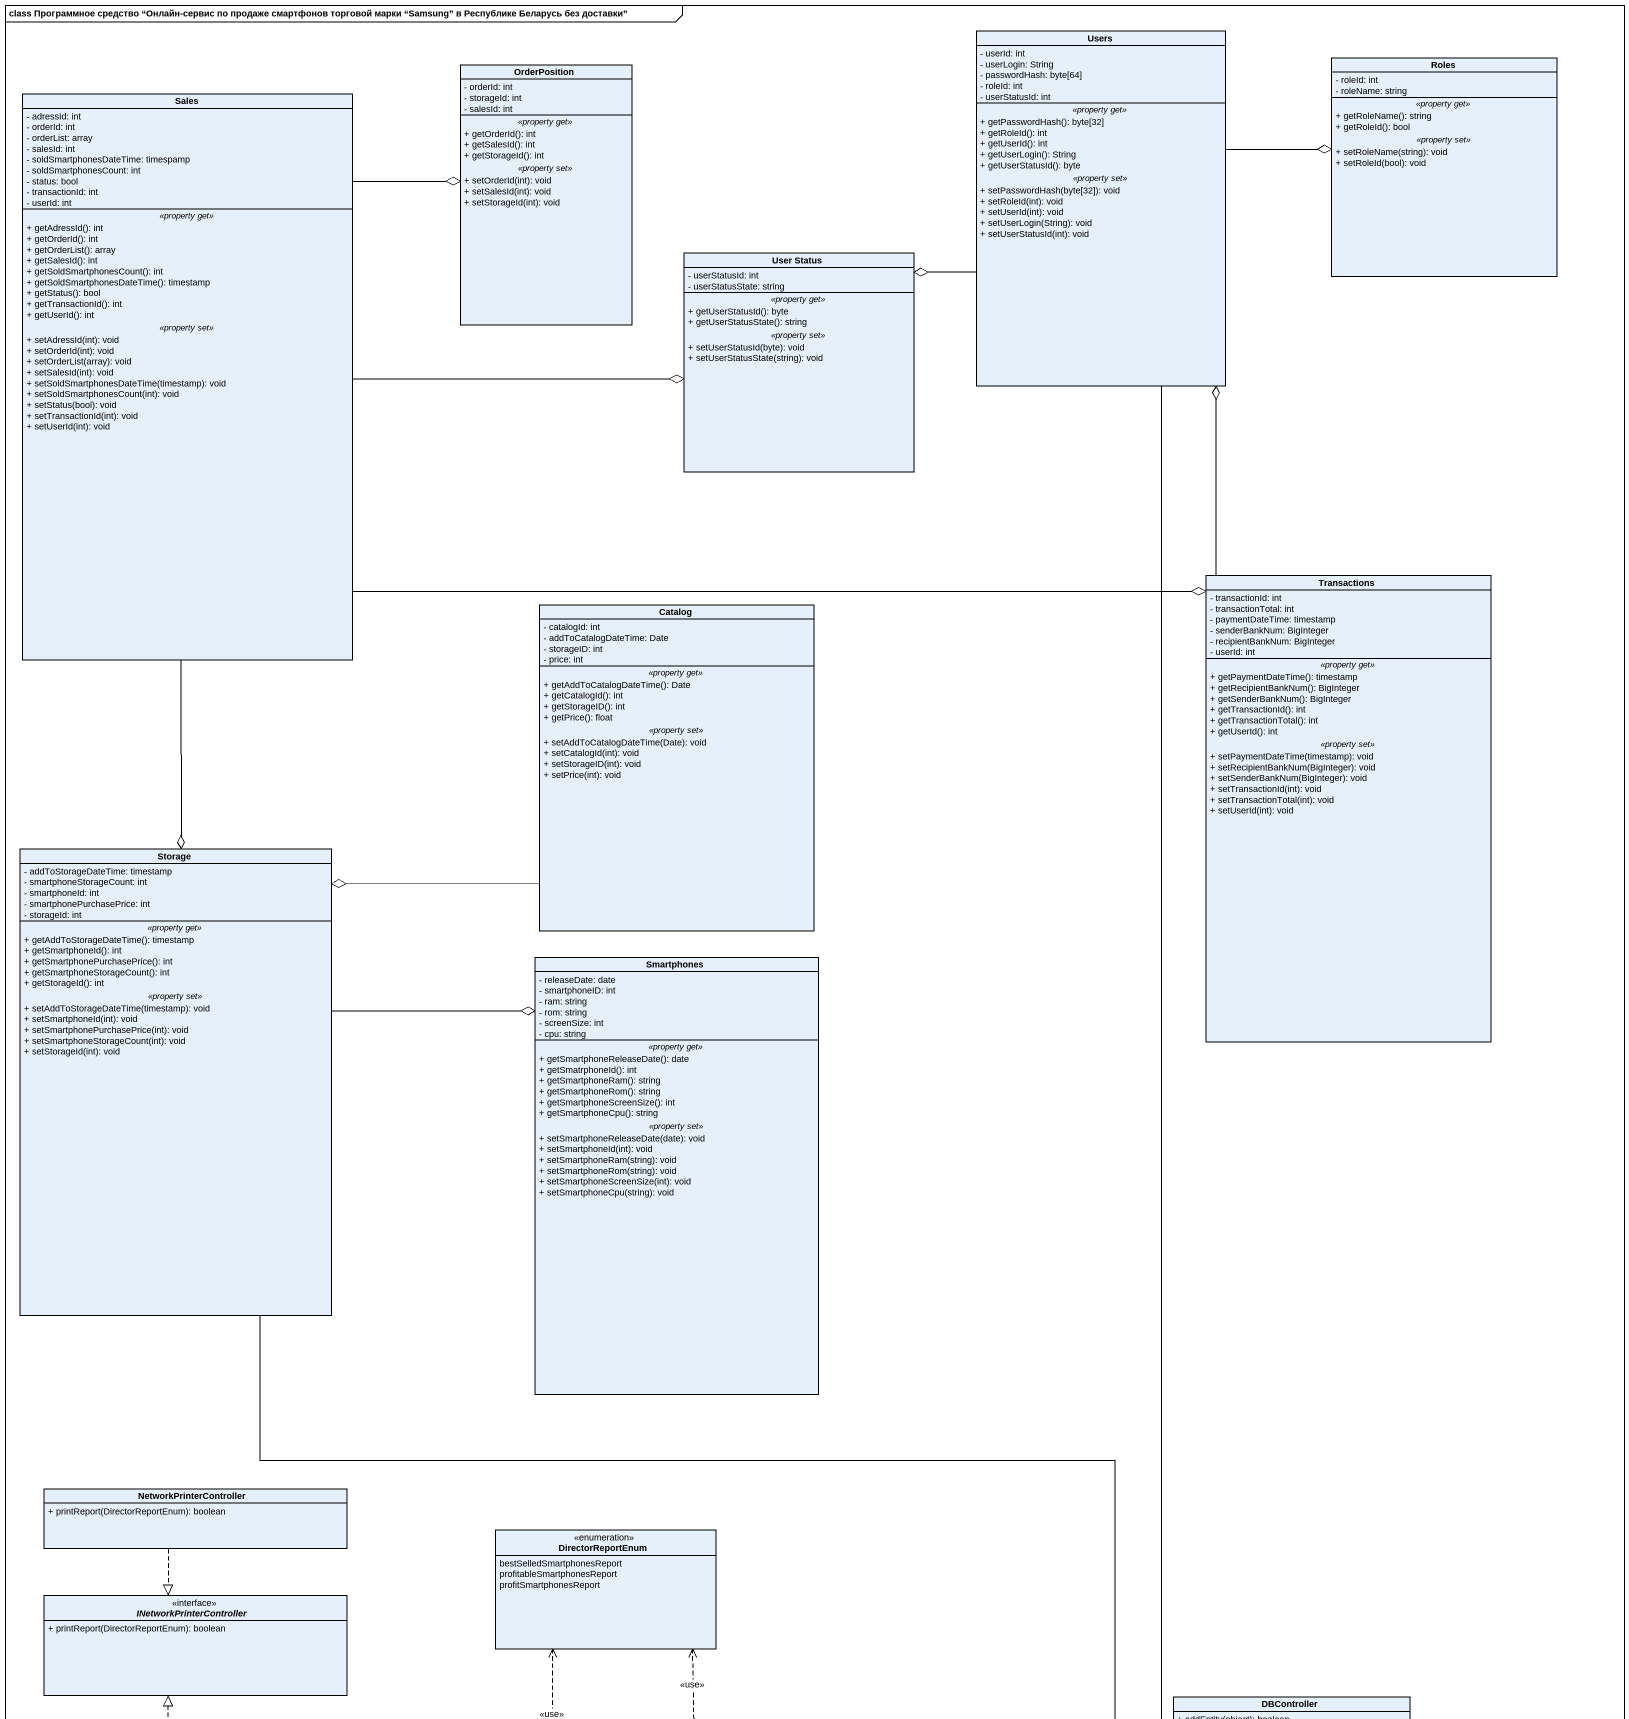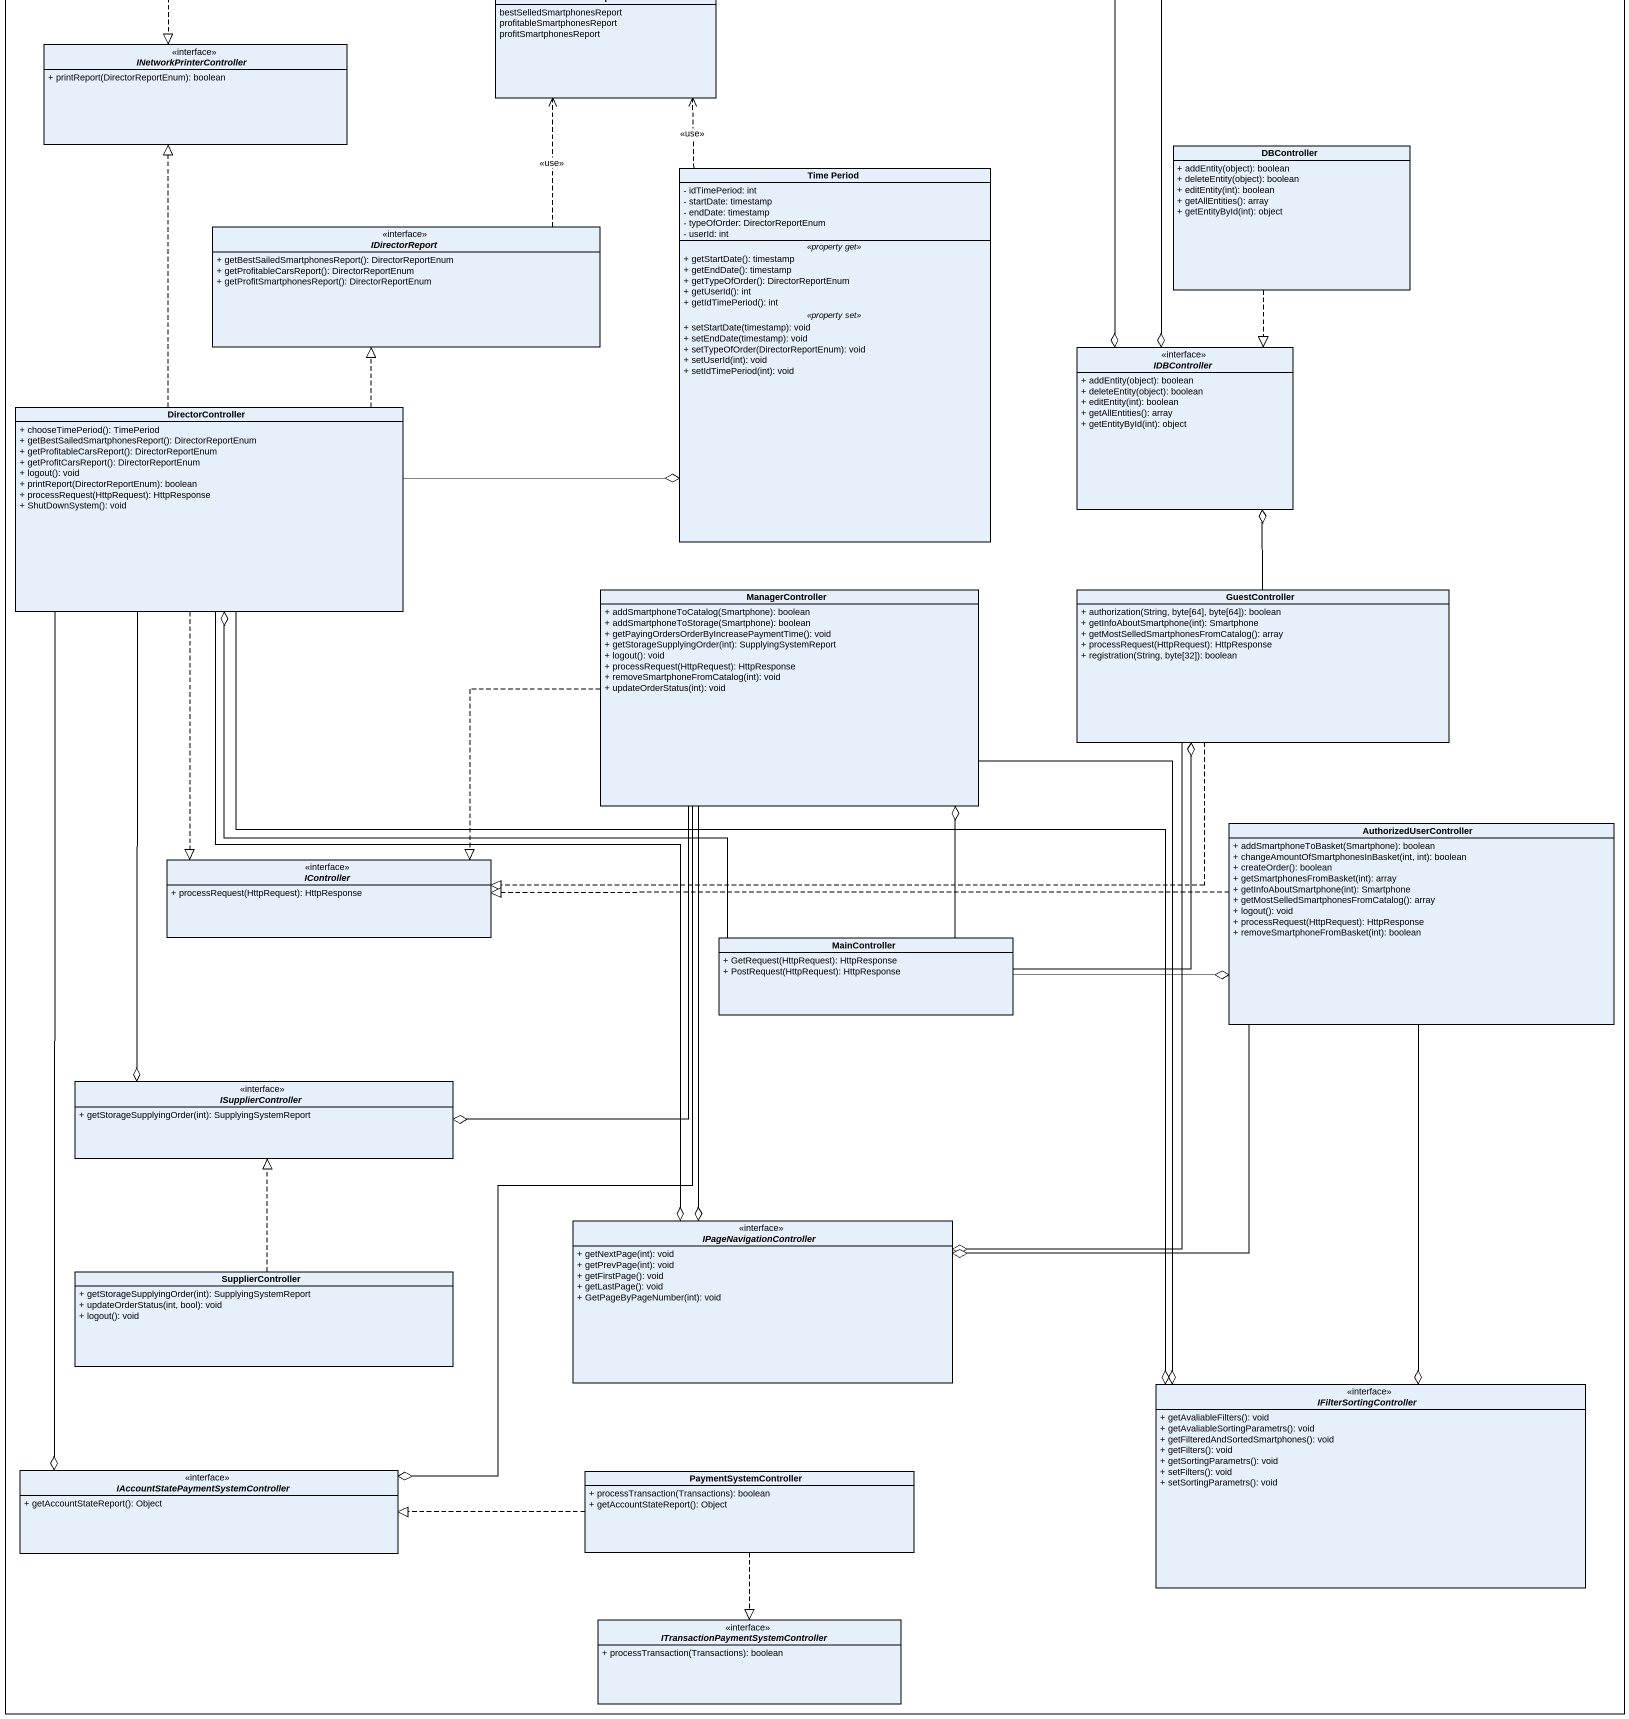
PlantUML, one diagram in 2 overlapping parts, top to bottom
@startuml
mainframe class Программное средство “Онлайн-сервис по продаже смартфонов торговой марки “Samsung” в Республике Беларусь без доставки”
hide circle
hide empty members
skinparam classAttributeIconSize 0
class Users {
  - userId: int
  - userLogin: String
  - passwordHash: byte[64]
  - roleId: int
  - userStatusId: int
  .. <<property get>> ..
  + getPasswordHash(): byte[32]
  + getRoleId(): int
  + getUserId(): int
  + getUserLogin(): String
  + getUserStatusId(): byte
  .. <<property set>> ..
  + setPasswordHash(byte[32]): void
  + setRoleId(int): void
  + setUserId(int): void
  + setUserLogin(String): void
  + setUserStatusId(int): void
}
class OrderPosition {
  - orderId: int
  - storageId: int
  - salesId: int
  .. <<property get>> ..
  + getOrderId(): int
  + getSalesId(): int
  + getStorageId(): int
  .. <<property set>> ..
  + setOrderId(int): void
  + setSalesId(int): void
  + setStorageId(int): void
}
class Roles {
  - roleId: int
  - roleName: string
  .. <<property get>> ..
  + getRoleName(): string
  + getRoleId(): bool
  .. <<property set>> ..
  + setRoleName(string): void
  + setRoleId(bool): void
}
class Sales {
  - adressId: int
  - orderId: int
  - orderList: array
  - salesId: int
  - soldSmartphonesDateTime: timespamp
  - soldSmartphonesCount: int
  - status: bool
  - transactionId: int
  - userId: int
  .. <<property get>> ..
  + getAdressId(): int
  + getOrderId(): int
  + getOrderList(): array
  + getSalesId(): int
  + getSoldSmartphonesCount(): int
  + getSoldSmartphonesDateTime(): timestamp
  + getStatus(): bool
  + getTransactionId(): int
  + getUserId(): int
  .. <<property set>> ..
  + setAdressId(int): void
  + setOrderId(int): void
  + setOrderList(array): void
  + setSalesId(int): void
  + setSoldSmartphonesDateTime(timestamp): void
  + setSoldSmartphonesCount(int): void
  + setStatus(bool): void
  + setTransactionId(int): void
  + setUserId(int): void
}
class "User Status" as User_Status {
  - userStatusId: int
  - userStatusState: string
  .. <<property get>> ..
  + getUserStatusId(): byte
  + getUserStatusState(): string
  .. <<property set>> ..
  + setUserStatusId(byte): void
  + setUserStatusState(string): void
}
class Transactions {
  - transactionId: int
  - transactionTotal: int
  - paymentDateTime: timestamp
  - senderBankNum: BigInteger
  - recipientBankNum: BigInteger
  - userId: int
  .. <<property get>> ..
  + getPaymentDateTime(): timestamp
  + getRecipientBankNum(): BigInteger
  + getSenderBankNum(): BigInteger
  + getTransactionId(): int
  + getTransactionTotal(): int
  + getUserId(): int
  .. <<property set>> ..
  + setPaymentDateTime(timestamp): void
  + setRecipientBankNum(BigInteger): void
  + setSenderBankNum(BigInteger): void
  + setTransactionId(int): void
  + setTransactionTotal(int): void
  + setUserId(int): void
}
class Catalog {
  - catalogId: int
  - addToCatalogDateTime: Date
  - storageID: int
  - price: int
  .. <<property get>> ..
  + getAddToCatalogDateTime(): Date
  + getCatalogId(): int
  + getStorageID(): int
  + getPrice(): float
  .. <<property set>> ..
  + setAddToCatalogDateTime(Date): void
  + setCatalogId(int): void
  + setStorageID(int): void
  + setPrice(int): void
}
class "Storage" as Storage_ {
  - addToStorageDateTime: timestamp
  - smartphoneStorageCount: int
  - smartphoneId: int
  - smartphonePurchasePrice: int
  - storageId: int
  .. <<property get>> ..
  + getAddToStorageDateTime(): timestamp
  + getSmartphoneId(): int
  + getSmartphonePurchasePrice(): int
  + getSmartphoneStorageCount(): int
  + getStorageId(): int
  .. <<property set>> ..
  + setAddToStorageDateTime(timestamp): void
  + setSmartphoneId(int): void
  + setSmartphonePurchasePrice(int): void
  + setSmartphoneStorageCount(int): void
  + setStorageId(int): void
}
class Smartphones {
  - releaseDate: date
  - smartphoneID: int
  - ram: string
  - rom: string
  - screenSize: int
  - cpu: string
  .. <<property get>> ..
  + getSmartphoneReleaseDate(): date
  + getSmatrphoneId(): int
  + getSmartphoneRam(): string
  + getSmartphoneRom(): string
  + getSmartphoneScreenSize(): int
  + getSmartphoneCpu(): string
  .. <<property set>> ..
  + setSmartphoneReleaseDate(date): void
  + setSmartphoneId(int): void
  + setSmartphoneRam(string): void
  + setSmartphoneRom(string): void
  + setSmartphoneScreenSize(int): void
  + setSmartphoneCpu(string): void
}
class NetworkPrinterController {
  + printReport(DirectorReportEnum): boolean
}
enum DirectorReportEnum {
  bestSelledSmartphonesReport
  profitableSmartphonesReport
  profitSmartphonesReport
}
interface INetworkPrinterController {
  + printReport(DirectorReportEnum): boolean
}
class DBController {
  + addEntity(object): boolean
  + deleteEntity(object): boolean
  + editEntity(int): boolean
  + getAllEntities(): array
  + getEntityById(int): object
}
class "Time Period" as Time_Period {
  - idTimePeriod: int
  - startDate: timestamp
  - endDate: timestamp
  - typeOfOrder: DirectorReportEnum
  - userId: int
  .. <<property get>> ..
  + getStartDate(): timestamp
  + getEndDate(): timestamp
  + getTypeOfOrder(): DirectorReportEnum
  + getUserId(): int
  + getIdTimePeriod(): int
  .. <<property set>> ..
  + setStartDate(timestamp): void
  + setEndDate(timestamp): void
  + setTypeOfOrder(DirectorReportEnum): void
  + setUserId(int): void
  + setIdTimePeriod(int): void
}
interface IDirectorReport {
  + getBestSailedSmartphonesReport(): DirectorReportEnum
  + getProfitableCarsReport(): DirectorReportEnum
  + getProfitSmartphonesReport(): DirectorReportEnum
}
interface IDBController {
  + addEntity(object): boolean
  + deleteEntity(object): boolean
  + editEntity(int): boolean
  + getAllEntities(): array
  + getEntityById(int): object
}
class DirectorController {
  + chooseTimePeriod(): TimePeriod
  + getBestSailedSmartphonesReport(): DirectorReportEnum
  + getProfitableCarsReport(): DirectorReportEnum
  + getProfitCarsReport(): DirectorReportEnum
  + logout(): void
  + printReport(DirectorReportEnum): boolean
  + processRequest(HttpRequest): HttpResponse
  + ShutDownSystem(): void
}
class ManagerController {
  + addSmartphoneToCatalog(Smartphone): boolean
  + addSmartphoneToStorage(Smartphone): boolean
  + getPayingOrdersOrderByIncreasePaymentTime(): void
  + getStorageSupplyingOrder(int): SupplyingSystemReport
  + logout(): void
  + processRequest(HttpRequest): HttpResponse
  + removeSmartphoneFromCatalog(int): void
  + updateOrderStatus(int): void
}
class GuestController {
  + authorization(String, byte[64], byte[64]): boolean
  + getInfoAboutSmartphone(int): Smartphone
  + getMostSelledSmartphonesFromCatalog(): array
  + processRequest(HttpRequest): HttpResponse
  + registration(String, byte[32]): boolean
}
class AuthorizedUserController {
  + addSmartphoneToBasket(Smartphone): boolean
  + changeAmountOfSmartphonesInBasket(int, int): boolean
  + createOrder(): boolean
  + getSmartphonesFromBasket(int): array
  + getInfoAboutSmartphone(int): Smartphone
  + getMostSelledSmartphonesFromCatalog(): array
  + logout(): void
  + processRequest(HttpRequest): HttpResponse
  + removeSmartphoneFromBasket(int): boolean
}
interface IController {
  + processRequest(HttpRequest): HttpResponse
}
class MainController {
  + GetRequest(HttpRequest): HttpResponse
  + PostRequest(HttpRequest): HttpResponse
}
interface ISupplierController {
  + getStorageSupplyingOrder(int): SupplyingSystemReport
}
interface IPageNavigationController {
  + getNextPage(int): void
  + getPrevPage(int): void
  + getFirstPage(): void
  + getLastPage(): void
  + GetPageByPageNumber(int): void
}
class SupplierController {
  + getStorageSupplyingOrder(int): SupplyingSystemReport
  + updateOrderStatus(int, bool): void
  + logout(): void
}
interface IFilterSortingController {
  + getAvaliableFilters(): void
  + getAvaliableSortingParametrs(): void
  + getFilteredAndSortedSmartphones(): void
  + getFilters(): void
  + getSortingParametrs(): void
  + setFilters(): void
  + setSortingParametrs(): void
}
interface "IAccountStatePaymentSystemController" as IAccountStatePaymentSystemCo {
  + getAccountStateReport(): Object
}
class PaymentSystemController {
  + processTransaction(Transactions): boolean
  + getAccountStateReport(): Object
}
interface "ITransactionPaymentSystemController" as ITransactionPaymentSystemCon {
  + processTransaction(Transactions): boolean
}
Users -right-o Roles
Users -left-o User_Status
Users --o IDBController
Sales -right-o OrderPosition
Sales -right-o User_Status
Sales -right-o Transactions
Sales --o Storage_
Transactions -up-o Users
Catalog --o Storage_
Storage_ -right-o Smartphones
Storage_ --o IDBController
NetworkPrinterController ..|> INetworkPrinterController
DBController ..|> IDBController
Time_Period .up.> DirectorReportEnum : <<use>>
IDirectorReport .up.> DirectorReportEnum : <<use>>
DirectorController .up.|> INetworkPrinterController
DirectorController -right-o Time_Period
DirectorController .up.|> IDirectorReport
DirectorController ..|> IController
DirectorController --o ISupplierController
DirectorController --o IPageNavigationController
DirectorController --o IFilterSortingController
DirectorController --o IAccountStatePaymentSystemCo
ManagerController .left.|> IController
ManagerController --o ISupplierController
ManagerController --o IPageNavigationController
ManagerController --o IFilterSortingController
ManagerController --o IAccountStatePaymentSystemCo
GuestController -up-o IDBController
GuestController .left.|> IController
GuestController --o IPageNavigationController
AuthorizedUserController .left.|> IController
AuthorizedUserController -left-o IPageNavigationController
AuthorizedUserController --o IFilterSortingController
MainController -up-o DirectorController
MainController -up-o ManagerController
MainController -up-o GuestController
MainController -right-o AuthorizedUserController
SupplierController .up.|> ISupplierController
PaymentSystemController .left.|> IAccountStatePaymentSystemCo
PaymentSystemController ..|> ITransactionPaymentSystemCon
@enduml
